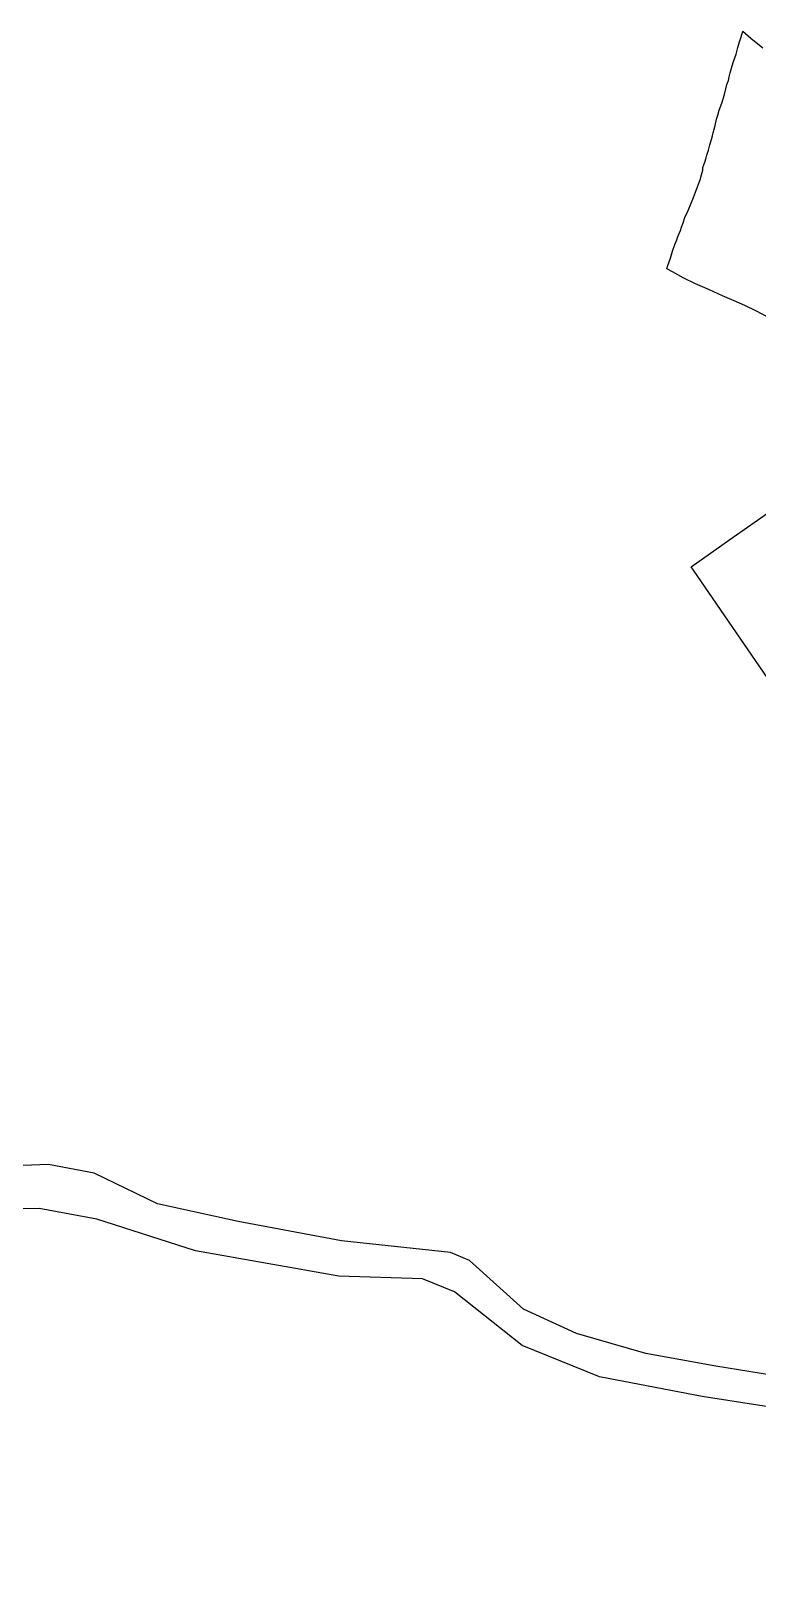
# Model space of a CAD drawing. Header units: inches. Extents: x 773044 to 778274, y 9208001 to 9212859.
# Drawn here: x 775659 to 776538, y 9209352 to 9211234 of the extents above; entities that cross this region are included whole.
import ezdxf

# ---------------------------------------------------------------- set-up
doc = ezdxf.new("R2010")
doc.units = ezdxf.units.IN
doc.header["$MEASUREMENT"] = 0
for name, color, linetype in [('Faja Marginal Mashcon', 140, 'Continuous'), ('NO ADQUIRIDO', 134, 'Continuous'), ('PERIMETRICO', 3, 'Continuous')]:
    doc.layers.add(name, color=color, linetype=linetype)

msp = doc.modelspace()

# ---------------------------------------------------------------- linework, layer by layer
at = {"layer": 'Faja Marginal Mashcon'}
for points in [[(776606.5, 9209599.7), (776487.1, 9209619.1), (776402.4, 9209634.6), (776318.4, 9209658.8), (776254.5, 9209688.2), (776189.3, 9209746.9), (776166.3, 9209756.8), (776034.3, 9209770.8), (775909.5, 9209794.3), (775812.2, 9209815.5), (775735.4, 9209852.4), (775680.3, 9209862.9), (775566.5, 9209858.8)], [(777731, 9209235.3), (777484.7, 9209421.2), (777364.2, 9209484.1), (777287.9, 9209510.9), (777222.6, 9209539.9), (777158.2, 9209613.1), (777128, 9209655.1), (777099.3, 9209664.5), (776934.8, 9209653.1), (776809.6, 9209622.6), (776706.1, 9209569.3), (776649.8, 9209555.3), (776545.2, 9209570.8), (776470.3, 9209582.4), (776346.4, 9209606.3), (776252.9, 9209644.1), (776171.2, 9209708.9), (776132.2, 9209724.8), (776031.2, 9209727.9), (775858.1, 9209758.5), (775738.5, 9209796.8), (775669, 9209810), (775526.9, 9209808.1)]]:
    msp.add_lwpolyline(points, dxfattribs=at)
at = {"layer": 'NO ADQUIRIDO'}
msp.add_polyline3d([(776550.7, 9210887.1, 0), (776536.2, 9210894.8, 0), (776522.1, 9210901.7, 0), (776509.2, 9210907.5, 0), (776495, 9210913.4, 0), (776479.4, 9210920.9, 0), (776462.4, 9210928.1, 0), (776447.6, 9210935.1, 0), (776434.4, 9210942.4, 0), (776427.5, 9210946, 0), (776429, 9210950, 0), (776432, 9210959.1, 0), (776434.6, 9210967.3, 0), (776437.3, 9210975.5, 0), (776439.7, 9210981.3, 0), (776440.6, 9210984, 0), (776442.5, 9210988.7, 0), (776444.2, 9210992.5, 0), (776445.5, 9210996.6, 0), (776447.4, 9211001.7, 0), (776449.5, 9211008.2, 0), (776453.4, 9211016.7, 0), (776457.1, 9211025.7, 0), (776459.8, 9211032.3, 0), (776462.5, 9211039, 0), (776465.1, 9211046.4, 0), (776467.8, 9211053.9, 0), (776469.6, 9211059.9, 0), (776471, 9211065.6, 0), (776471.4, 9211068.6, 0), (776473.6, 9211074.9, 0), (776475.3, 9211080.3, 0), (776476, 9211083.7, 0), (776478.1, 9211089.4, 0), (776479.8, 9211096.2, 0), (776481.5, 9211102.6, 0), (776482.7, 9211106.8, 0), (776483.7, 9211110.5, 0), (776486, 9211119.6, 0), (776487.8, 9211127.2, 0), (776489.2, 9211132.1, 0), (776491.1, 9211138, 0), (776494.1, 9211146.3, 0), (776497.3, 9211156.8, 0), (776499.1, 9211163.9, 0), (776500.4, 9211168.8, 0), (776502.1, 9211173.9, 0), (776503.2, 9211178.1, 0), (776504.3, 9211183.1, 0), (776505.8, 9211188.7, 0), (776506.7, 9211191.4, 0), (776508.4, 9211196.7, 0), (776511.3, 9211205.8, 0), (776513.6, 9211213.7, 0), (776515.6, 9211220.5, 0), (776517.6, 9211226.6, 0), (776519.7, 9211233.5, 0), (776529.2, 9211225.1, 0), (776543.6, 9211213.3, 0)], dxfattribs=at)
at = {"layer": 'PERIMETRICO', "ltscale": 0.5}
msp.add_lwpolyline([(776457.2, 9210585.9), (776514.6, 9210626.5), (776517, 9210628.1), (776557.3, 9210656.4), (776594.3, 9210603.7), (776627.8, 9210554.1), (776661.8, 9210505.1), (776693.6, 9210457.4), (776698.4, 9210450.7), (776592.3, 9210411.3), (776615.3, 9210355.8), (776614.9, 9210355.5), (776459.9, 9210581.9)], close=True, dxfattribs=at)

doc.saveas('drawing.dxf')
